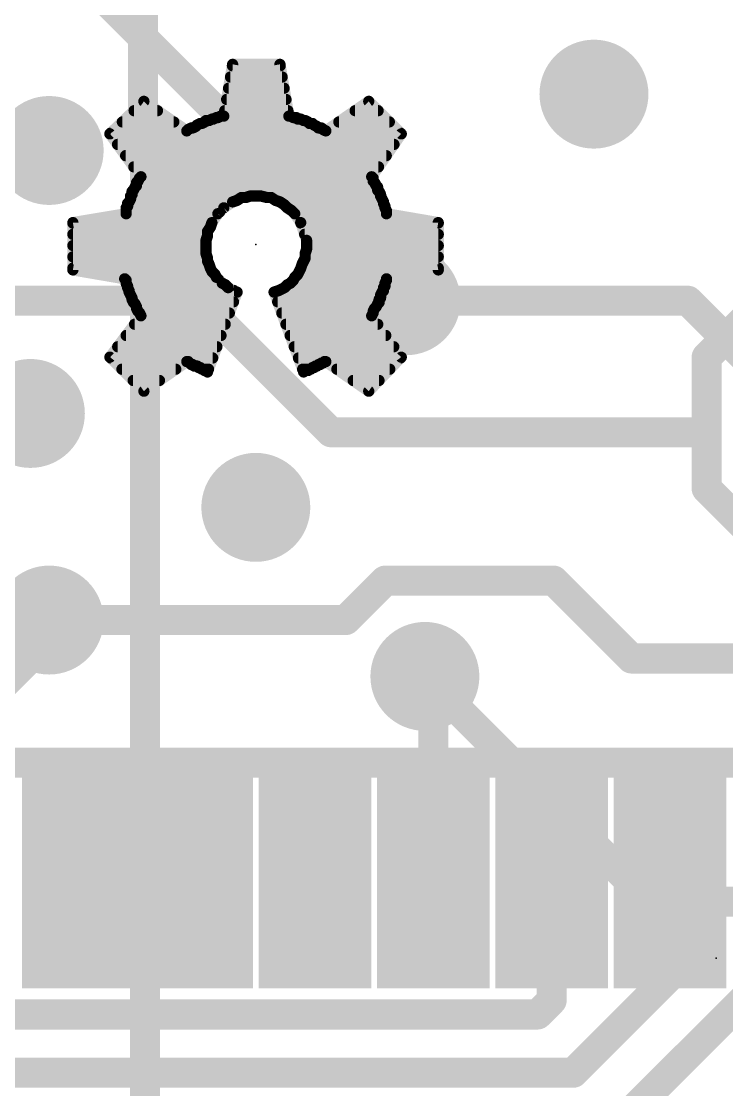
# Model space of a CAD drawing. Extents: x -41 to 98, y -71 to 29.
# Drawn here: x 27.63 to 32.39, y 6.98 to 14.21 of the extents above; entities that cross this region are included whole.
import ezdxf

# ---------------------------------------------------------------- set-up
doc = ezdxf.new("R2010")
doc.units = 0
for name, color, linetype in [('1', 12, 'CONTINUOUS'), ('16', 132, 'CONTINUOUS'), ('18', 110, 'CONTINUOUS'), ('21', 41, 'CONTINUOUS'), ('22', 40, 'CONTINUOUS'), ('23', 53, 'CONTINUOUS'), ('24', 53, 'CONTINUOUS'), ('29', 253, 'CONTINUOUS'), ('51', 53, 'CONTINUOUS')]:
    doc.layers.add(name, color=color, linetype=linetype)

# ---------------------------------------------------------------- blocks, each defined once
blk = doc.blocks.new('RECT')
blk.add_solid([(-0.5, -0.5), (0.5, -0.5), (-0.5, 0.5), (0.5, 0.5)])
blk = doc.blocks.new('ROUNDV')
at = {"const_width": 0.5}
blk.add_lwpolyline([(0, -0.25, 1), (0, 0.25, 1), (0, -0.25)], format="xyb", dxfattribs=at)

msp = doc.modelspace()

# ---------------------------------------------------------------- linework, layer by layer
at = {"layer": '1', "const_width": 0.2032}
for points in [[(30.226, 12.319), (27.21, 15.335)], [(28.829, 12.319), (26.924, 12.319)], [(29.718, 11.43), (28.829, 12.319)], [(32.62, 12.3), (32.258, 11.938)], [(32.258, 11.938), (32.258, 11.43)], [(32.258, 11.43), (29.718, 11.43)], [(32.258, 11.43), (32.258, 11.049)], [(32.258, 11.049), (32.607, 10.7)], [(30.0847, 10.4267), (29.818, 10.16)], [(31.2233, 10.4267), (30.0847, 10.4267)], [(31.62, 10.03), (31.2233, 10.4267)], [(29.818, 10.16), (27.813, 10.16)], [(31.75, 9.9), (31.62, 10.03)], [(33.5026, 9.9), (31.75, 9.9)], [(30.41, 9.722), (30.353, 9.779)], [(30.41, 8.4074), (30.41, 9.722)], [(31.21, 8.4074), (31.21, 7.588)], [(32.01, 7.753), (32.01, 8.4074)], [(31.3563, 7.0993), (32.01, 7.753)], [(32.5688, 7.6567), (31.2621, 6.35)], [(31.21, 7.588), (31.115, 7.493)], [(31.115, 7.493), (19.177, 7.493)], [(18.3007, 7.0993), (31.3563, 7.0993)]]:
    msp.add_lwpolyline(points, dxfattribs=at)
at = {"layer": '1', "const_width": 0.1016}
for points in [[(28.8649, 12.3549, 1), (28.7931, 12.2831)], [(28.829, 12.2682, 1), (28.829, 12.3698)], [(30.1901, 12.2831, 1), (30.2619, 12.3549)], [(32.3088, 11.938, 1), (32.2072, 11.938)], [(32.2221, 11.9739, 1), (32.2939, 11.9021)], [(29.718, 11.4808, 1), (29.718, 11.3792)], [(29.6821, 11.3941, 1), (29.7539, 11.4659)], [(32.3088, 11.43, 1), (32.2072, 11.43)], [(32.258, 11.3792, 1), (32.258, 11.4808)], [(32.2072, 11.43, 1), (32.3088, 11.43)], [(32.2939, 11.0849, 1), (32.2221, 11.0131)], [(32.2072, 11.049, 1), (32.3088, 11.049)], [(30.0847, 10.4775, 1), (30.0847, 10.3759)], [(30.1206, 10.3908, 1), (30.0488, 10.4626)], [(31.2592, 10.4626, 1), (31.1874, 10.3908)], [(31.2233, 10.3759, 1), (31.2233, 10.4775)], [(27.813, 10.2108, 1), (27.813, 10.1092)], [(29.818, 10.1092, 1), (29.818, 10.2108)], [(29.7821, 10.1959, 1), (29.8539, 10.1241)], [(31.6559, 10.0659, 1), (31.5841, 9.9941)], [(31.5841, 9.9941, 1), (31.6559, 10.0659)], [(31.75, 9.9508, 1), (31.75, 9.8492)], [(31.7141, 9.8641, 1), (31.7859, 9.9359)], [(30.3889, 9.8149, 1), (30.3171, 9.7431)], [(30.4608, 9.722, 1), (30.3592, 9.722)], [(30.3741, 9.6861, 1), (30.4459, 9.7579)], [(30.3592, 8.4074, 1), (30.4608, 8.4074)], [(31.2608, 8.4074, 1), (31.1592, 8.4074)], [(32.0608, 8.4074, 1), (31.9592, 8.4074)], [(31.9592, 7.753, 1), (32.0608, 7.753)], [(32.0459, 7.7171, 1), (31.9741, 7.7889)], [(31.2459, 7.5521, 1), (31.1741, 7.6239)], [(31.115, 7.4422, 1), (31.115, 7.5438)], [(31.1592, 7.588, 1), (31.2608, 7.588)], [(31.0791, 7.5289, 1), (31.1509, 7.4571)], [(31.3204, 7.1352, 1), (31.3922, 7.0634)], [(31.3563, 7.0485, 1), (31.3563, 7.1501)]]:
    msp.add_lwpolyline(points, format="xyb", dxfattribs=at)
at = {"layer": '16', "const_width": 0.2032}
for points in [[(28.448, 15.24), (28.448, 13.616)], [(28.448, 13.616), (28.4607, 13.6033)], [(28.4607, 13.6033), (28.4607, 6.8707)], [(30.226, 12.319), (32.131, 12.319)], [(32.131, 12.319), (34.29, 10.16)], [(27.813, 10.16), (27.813, 10.033)], [(27.813, 10.033), (25.4, 7.62)], [(30.353, 9.779), (31.877, 8.255)], [(31.877, 8.255), (33.02, 8.255)]]:
    msp.add_lwpolyline(points, dxfattribs=at)
at = {"layer": '16', "const_width": 0.1016}
for points in [[(28.4839, 13.6519, 1), (28.4121, 13.5801)], [(28.3972, 13.616, 1), (28.4988, 13.616)], [(28.5115, 13.6033, 1), (28.4099, 13.6033)], [(28.4248, 13.5674, 1), (28.4966, 13.6392)], [(30.226, 12.3698, 1), (30.226, 12.2682)], [(32.1669, 12.3549, 1), (32.0951, 12.2831)], [(32.131, 12.2682, 1), (32.131, 12.3698)], [(27.8638, 10.16, 1), (27.7622, 10.16)], [(27.8489, 9.9971, 1), (27.7771, 10.0689)], [(27.7622, 10.033, 1), (27.8638, 10.033)], [(30.3889, 9.8149, 1), (30.3171, 9.7431)], [(31.877, 8.3058, 1), (31.877, 8.2042)], [(31.8411, 8.2191, 1), (31.9129, 8.2909)]]:
    msp.add_lwpolyline(points, format="xyb", dxfattribs=at)
at = {"layer": '21', "const_width": 0.2032}
msp.add_lwpolyline([(32.715, 9.195), (25.705, 9.195)], dxfattribs=at)
at = {"layer": '22', "const_width": 0.076}
for points in [[(28.9934, 13.5674), (29.0534, 13.9174)], [(29.0518, 13.908), (29.375, 13.908)], [(29.0534, 13.9174), (29.3734, 13.9174)], [(29.3734, 13.9174), (29.4334, 13.5674)], [(29.0388, 13.832), (29.388, 13.832)], [(29.0257, 13.756), (29.4011, 13.756)], [(28.2234, 13.4474), (28.4534, 13.6674)], [(28.4534, 13.6674), (28.7434, 13.4674)], [(29.0127, 13.68), (29.4141, 13.68)], [(29.6834, 13.4674), (29.9734, 13.6674)], [(29.9734, 13.6674), (30.1934, 13.4474)], [(28.3872, 13.604), (28.5453, 13.604)], [(28.8934, 13.5374), (28.9134, 13.5474)], [(28.9134, 13.5474), (28.9234, 13.5474)], [(28.9234, 13.5474), (28.9434, 13.5574)], [(28.9434, 13.5574), (28.9534, 13.5574)], [(28.9534, 13.5574), (28.9734, 13.5674)], [(28.9734, 13.5674), (28.9934, 13.5674)], [(28.9997, 13.604), (29.4271, 13.604)], [(29.4334, 13.5674), (29.4434, 13.5674)], [(29.4434, 13.5674), (29.4634, 13.5574)], [(29.4634, 13.5574), (29.4834, 13.5574)], [(29.4834, 13.5574), (29.4934, 13.5474)], [(29.4934, 13.5474), (29.5134, 13.5474)], [(29.5134, 13.5474), (29.5334, 13.5374)], [(29.8815, 13.604), (30.0368, 13.604)], [(28.3077, 13.528), (28.6555, 13.528)], [(28.7434, 13.4674), (28.7534, 13.4774)], [(28.7534, 13.4774), (28.7734, 13.4874)], [(28.7734, 13.4874), (28.7834, 13.4874)], [(28.7834, 13.4874), (28.8034, 13.4974)], [(28.8034, 13.4974), (28.8134, 13.5074)], [(28.8134, 13.5074), (28.8334, 13.5174)], [(28.8334, 13.5174), (28.8434, 13.5174)], [(28.8434, 13.5174), (28.8634, 13.5274)], [(28.8634, 13.5274), (28.8734, 13.5374)], [(28.864, 13.528), (29.5621, 13.528)], [(28.8734, 13.5374), (28.8934, 13.5374)], [(29.5334, 13.5374), (29.5434, 13.5374)], [(29.5434, 13.5374), (29.5634, 13.5274)], [(29.5634, 13.5274), (29.5734, 13.5174)], [(29.5734, 13.5174), (29.5934, 13.5174)], [(29.5934, 13.5174), (29.6034, 13.5074)], [(29.6034, 13.5074), (29.6234, 13.4974)], [(29.6234, 13.4974), (29.6334, 13.4874)], [(29.6334, 13.4874), (29.6534, 13.4874)], [(29.6534, 13.4874), (29.6634, 13.4774)], [(29.6634, 13.4774), (29.6834, 13.4674)], [(29.7713, 13.528), (30.1128, 13.528)], [(28.4334, 13.1574), (28.2234, 13.4474)], [(28.2282, 13.452), (30.1888, 13.452)], [(30.1934, 13.4474), (29.9934, 13.1574)], [(28.2751, 13.376), (30.1442, 13.376)], [(28.3301, 13.3), (30.0918, 13.3)], [(28.3852, 13.224), (30.0394, 13.224)], [(28.4034, 13.1174), (28.4134, 13.1274)], [(28.4034, 13.0974), (28.4034, 13.1174)], [(28.4134, 13.1274), (28.4234, 13.1474)], [(28.4234, 13.1474), (28.4334, 13.1574)], [(28.424, 13.148), (30.0028, 13.148)], [(29.9934, 13.1574), (30.0034, 13.1474)], [(30.0034, 13.1474), (30.0034, 13.1274)], [(30.0034, 13.1274), (30.0134, 13.1174)], [(30.0134, 13.1174), (30.0234, 13.0974)], [(28.3634, 13.0274), (28.3734, 13.0374)], [(28.3734, 13.0574), (28.3834, 13.0674)], [(28.3734, 13.0374), (28.3734, 13.0574)], [(28.3834, 13.0674), (28.3934, 13.0874)], [(28.3857, 13.072), (30.0334, 13.072)], [(28.3934, 13.0874), (28.4034, 13.0974)], [(30.0234, 13.0974), (30.0334, 13.0874)], [(30.0334, 13.0874), (30.0334, 13.0674)], [(30.0334, 13.0674), (30.0434, 13.0574)], [(30.0434, 13.0574), (30.0534, 13.0374)], [(30.0534, 13.0374), (30.0534, 13.0274)], [(28.3434, 12.9774), (28.3534, 12.9874)], [(28.3434, 12.9574), (28.3434, 12.9774)], [(28.3534, 12.9874), (28.3634, 13.0074)], [(28.3577, 12.996), (29.0793, 12.996)], [(28.3634, 13.0074), (28.3634, 13.0274)], [(29.0534, 12.9874), (28.9934, 12.9474)], [(29.0834, 12.9974), (29.0534, 12.9874)], [(29.1134, 13.0174), (29.0834, 12.9974)], [(29.1434, 13.0174), (29.1134, 13.0174)], [(29.1734, 13.0274), (29.1434, 13.0174)], [(29.2434, 13.0274), (29.1734, 13.0274)], [(29.2834, 13.0174), (29.2434, 13.0274)], [(29.3134, 13.0174), (29.2834, 13.0174)], [(29.3434, 12.9974), (29.3134, 13.0174)], [(29.3734, 12.9874), (29.3434, 12.9974)], [(29.3475, 12.996), (30.0691, 12.996)], [(29.4034, 12.9674), (29.3734, 12.9874)], [(29.4234, 12.9474), (29.4034, 12.9674)], [(30.0534, 13.0274), (30.0734, 12.9874)], [(30.0734, 12.9874), (30.0734, 12.9774)], [(30.0734, 12.9774), (30.0834, 12.9574)], [(27.9734, 12.8474), (28.3334, 12.9074)], [(28.3334, 12.9474), (28.3434, 12.9574)], [(28.3334, 12.9074), (28.3334, 12.9474)], [(28.3334, 12.92), (28.966, 12.92)], [(28.9534, 12.9074), (28.9134, 12.8474)], [(28.9934, 12.9474), (28.9534, 12.9074)], [(29.4534, 12.9274), (29.4234, 12.9474)], [(29.4734, 12.9074), (29.4534, 12.9274)], [(29.4608, 12.92), (30.0934, 12.92)], [(29.5134, 12.8474), (29.4734, 12.9074)], [(30.0834, 12.9574), (30.0834, 12.9474)], [(30.0834, 12.9474), (30.0934, 12.9274)], [(30.0934, 12.9274), (30.0934, 12.9074)], [(30.0934, 12.9074), (30.4434, 12.8474)], [(27.9734, 12.5274), (27.9734, 12.8474)], [(27.9734, 12.844), (28.9123, 12.844)], [(28.9134, 12.8474), (28.9034, 12.8174)], [(29.5534, 12.7274), (29.5134, 12.8474)], [(29.5145, 12.844), (30.4434, 12.844)], [(30.4434, 12.8474), (30.4434, 12.5274)], [(27.9734, 12.768), (28.8834, 12.768)], [(28.8834, 12.7574), (28.8734, 12.7274)], [(28.9034, 12.8174), (28.8834, 12.7874)], [(28.8834, 12.7874), (28.8834, 12.7574)], [(29.5399, 12.768), (30.4434, 12.768)], [(27.9734, 12.692), (28.8734, 12.692)], [(28.8734, 12.7274), (28.8734, 12.6374)], [(29.5534, 12.6674), (29.5534, 12.7274)], [(29.5534, 12.692), (30.4434, 12.692)], [(27.9734, 12.616), (28.8805, 12.616)], [(28.8734, 12.6374), (28.8834, 12.6074)], [(28.8834, 12.6074), (28.8834, 12.5874)], [(29.5234, 12.5674), (29.5434, 12.6074)], [(29.5434, 12.6374), (29.5534, 12.6674)], [(29.5434, 12.6074), (29.5434, 12.6374)], [(29.5434, 12.616), (30.4434, 12.616)], [(27.9734, 12.54), (28.9025, 12.54)], [(28.8834, 12.5874), (28.8934, 12.5674)], [(28.8934, 12.5674), (28.9034, 12.5374)], [(28.9034, 12.5374), (28.9134, 12.5174)], [(29.4934, 12.4974), (29.5134, 12.5374)], [(29.5134, 12.5374), (29.5234, 12.5674)], [(29.5143, 12.54), (30.4434, 12.54)], [(28.3234, 12.4674), (27.9734, 12.5274)], [(28.3334, 12.4574), (28.3234, 12.4674)], [(28.3268, 12.464), (28.9568, 12.464)], [(28.9134, 12.5174), (28.9334, 12.4974)], [(28.9334, 12.4974), (28.9434, 12.4774)], [(28.9434, 12.4774), (28.9834, 12.4374)], [(29.4634, 12.4574), (29.4734, 12.4774)], [(29.4667, 12.464), (30.0934, 12.464)], [(29.4734, 12.4774), (29.4934, 12.4974)], [(30.4434, 12.5274), (30.0934, 12.4674)], [(30.0934, 12.4674), (30.0934, 12.4574)], [(28.3334, 12.4374), (28.3334, 12.4574)], [(28.3434, 12.4174), (28.3334, 12.4374)], [(28.3434, 12.4074), (28.3434, 12.4174)], [(28.3534, 12.3874), (28.3434, 12.4074)], [(28.3531, 12.388), (29.0621, 12.388)], [(28.3534, 12.3774), (28.3534, 12.3874)], [(28.9834, 12.4374), (29.0034, 12.4274)], [(29.0034, 12.4274), (29.0234, 12.4074)], [(29.0234, 12.4074), (29.0834, 12.3774)], [(29.3334, 12.3774), (29.3634, 12.3874)], [(29.3634, 12.3874), (29.4034, 12.4074)], [(29.3647, 12.388), (30.0734, 12.388)], [(29.4034, 12.4074), (29.4234, 12.4274)], [(29.4234, 12.4274), (29.4434, 12.4374)], [(29.4434, 12.4374), (29.4634, 12.4574)], [(30.0734, 12.3874), (30.0634, 12.3774)], [(30.0834, 12.4174), (30.0734, 12.4074)], [(30.0734, 12.4074), (30.0734, 12.3874)], [(30.0934, 12.4574), (30.0834, 12.4374)], [(30.0834, 12.4374), (30.0834, 12.4174)], [(28.3734, 12.3374), (28.3534, 12.3774)], [(28.3734, 12.3274), (28.3734, 12.3374)], [(28.3834, 12.3074), (28.3734, 12.3274)], [(29.0834, 12.3774), (28.8834, 11.8374)], [(29.5334, 11.8374), (29.3334, 12.3774)], [(30.0534, 12.3374), (30.0434, 12.3274)], [(30.0434, 12.3274), (30.0434, 12.3074)], [(30.0634, 12.3774), (30.0534, 12.3574)], [(30.0534, 12.3574), (30.0534, 12.3374)], [(28.3811, 12.312), (29.0592, 12.312)], [(28.3934, 12.2974), (28.3834, 12.3074)], [(28.4034, 12.2774), (28.3934, 12.2974)], [(28.4034, 12.2674), (28.4034, 12.2774)], [(28.4134, 12.2474), (28.4034, 12.2674)], [(28.4234, 12.2374), (28.4134, 12.2474)], [(29.3576, 12.312), (30.0434, 12.312)], [(30.0134, 12.2674), (30.0034, 12.2474)], [(30.0034, 12.2474), (30.0034, 12.2374)], [(30.0234, 12.2774), (30.0134, 12.2674)], [(30.0334, 12.2974), (30.0234, 12.2774)], [(30.0434, 12.3074), (30.0334, 12.2974)], [(28.2234, 11.9374), (28.4334, 12.2174)], [(28.4334, 12.2174), (28.4234, 12.2374)], [(28.4241, 12.236), (29.031, 12.236)], [(29.3858, 12.236), (30.0027, 12.236)], [(30.0034, 12.2374), (29.9934, 12.2174)], [(29.9934, 12.2174), (30.1934, 11.9374)], [(28.3904, 12.16), (29.0029, 12.16)], [(29.4139, 12.16), (30.0344, 12.16)], [(28.3334, 12.084), (28.9747, 12.084)], [(29.4421, 12.084), (30.0887, 12.084)], [(28.2764, 12.008), (28.9466, 12.008)], [(29.4702, 12.008), (30.1429, 12.008)], [(28.4534, 11.7074), (28.2234, 11.9374)], [(28.2288, 11.932), (28.9184, 11.932)], [(28.7434, 11.9074), (28.4534, 11.7074)], [(28.7534, 11.9074), (28.7434, 11.9074)], [(28.7734, 11.8874), (28.7534, 11.9074)], [(28.7834, 11.8874), (28.7734, 11.8874)], [(28.7934, 11.8774), (28.7834, 11.8874)], [(29.4984, 11.932), (30.1883, 11.932)], [(29.6334, 11.8874), (29.6234, 11.8774)], [(29.6434, 11.8874), (29.6334, 11.8874)], [(29.6534, 11.8974), (29.6434, 11.8874)], [(29.6634, 11.8974), (29.6534, 11.8974)], [(29.6734, 11.9074), (29.6634, 11.8974)], [(29.6834, 11.9074), (29.6734, 11.9074)], [(29.9734, 11.7074), (29.6834, 11.9074)], [(30.1934, 11.9374), (29.9734, 11.7074)], [(28.3048, 11.856), (28.6689, 11.856)], [(28.8134, 11.8774), (28.7934, 11.8774)], [(28.8234, 11.8674), (28.8134, 11.8774)], [(28.8334, 11.8674), (28.8234, 11.8674)], [(28.8434, 11.8574), (28.8334, 11.8674)], [(28.8534, 11.8574), (28.8434, 11.8574)], [(28.8634, 11.8474), (28.8534, 11.8574)], [(28.8548, 11.856), (28.8903, 11.856)], [(28.8834, 11.8474), (28.8634, 11.8474)], [(28.8834, 11.8374), (28.8834, 11.8474)], [(29.5265, 11.856), (29.572, 11.856)], [(29.5434, 11.8474), (29.5334, 11.8374)], [(29.5634, 11.8474), (29.5434, 11.8474)], [(29.5734, 11.8574), (29.5634, 11.8474)], [(29.5834, 11.8574), (29.5734, 11.8574)], [(29.5934, 11.8674), (29.5834, 11.8574)], [(29.6034, 11.8674), (29.5934, 11.8674)], [(29.6134, 11.8774), (29.6034, 11.8674)], [(29.6234, 11.8774), (29.6134, 11.8774)], [(29.7579, 11.856), (30.1156, 11.856)], [(28.3808, 11.78), (28.5587, 11.78)], [(29.8681, 11.78), (30.0429, 11.78)]]:
    msp.add_lwpolyline(points, dxfattribs=at)
at = {"layer": '22', "const_width": 0.038}
for points in [[(29.0518, 13.927, 1), (29.0518, 13.889)], [(29.0534, 13.9364, 1), (29.0534, 13.8984)], [(29.0721, 13.9142, 1), (29.0347, 13.9206)], [(29.3921, 13.9206, 1), (29.3547, 13.9142)], [(29.3734, 13.8984, 1), (29.3734, 13.9364)], [(29.375, 13.889, 1), (29.375, 13.927)], [(29.0388, 13.851, 1), (29.0388, 13.813)], [(29.388, 13.813, 1), (29.388, 13.851)], [(29.0257, 13.775, 1), (29.0257, 13.737)], [(29.4011, 13.737, 1), (29.4011, 13.775)], [(28.4642, 13.683, 1), (28.4426, 13.6517)], [(28.4665, 13.6536, 1), (28.4403, 13.6811)], [(29.0127, 13.699, 1), (29.0127, 13.661)], [(29.4141, 13.661, 1), (29.4141, 13.699)], [(29.9868, 13.6808, 1), (29.96, 13.6539)], [(29.9842, 13.6517, 1), (29.9626, 13.683)], [(28.3872, 13.623, 1), (28.3872, 13.585)], [(28.5453, 13.585, 1), (28.5453, 13.623)], [(28.9134, 13.5664, 1), (28.9134, 13.5284)], [(28.9149, 13.5644, 1), (28.9319, 13.5304)], [(28.9219, 13.5304, 1), (28.9049, 13.5644)], [(28.9234, 13.5284, 1), (28.9234, 13.5664)], [(28.9434, 13.5764, 1), (28.9434, 13.5384)], [(28.9449, 13.5744, 1), (28.9619, 13.5404)], [(28.9519, 13.5404, 1), (28.9349, 13.5744)], [(28.9534, 13.5384, 1), (28.9534, 13.5764)], [(28.9734, 13.5864, 1), (28.9734, 13.5484)], [(28.9819, 13.5504, 1), (28.9649, 13.5844)], [(28.9747, 13.5706, 1), (29.0121, 13.5642)], [(28.9997, 13.623, 1), (28.9997, 13.585)], [(28.9934, 13.5484, 1), (28.9934, 13.5864)], [(29.4334, 13.5864, 1), (29.4334, 13.5484)], [(29.4147, 13.5642, 1), (29.4521, 13.5706)], [(29.4519, 13.5844, 1), (29.4349, 13.5504)], [(29.4271, 13.585, 1), (29.4271, 13.623)], [(29.4434, 13.5484, 1), (29.4434, 13.5864)], [(29.4634, 13.5764, 1), (29.4634, 13.5384)], [(29.4549, 13.5404, 1), (29.4719, 13.5744)], [(29.4968, 13.5708, 1), (29.47, 13.5439)], [(29.4934, 13.5664, 1), (29.4934, 13.5284)], [(29.48, 13.5339, 1), (29.5068, 13.5608)], [(29.4834, 13.5384, 1), (29.4834, 13.5764)], [(29.5219, 13.5644, 1), (29.5049, 13.5304)], [(29.5134, 13.5284, 1), (29.5134, 13.5664)], [(29.8815, 13.623, 1), (29.8815, 13.585)], [(30.0368, 13.585, 1), (30.0368, 13.623)], [(28.3077, 13.547, 1), (28.3077, 13.509)], [(28.6555, 13.509, 1), (28.6555, 13.547)], [(28.7449, 13.4944, 1), (28.7619, 13.4604)], [(28.7668, 13.4639, 1), (28.74, 13.4908)], [(28.7734, 13.5064, 1), (28.7734, 13.4684)], [(28.7749, 13.5044, 1), (28.7919, 13.4704)], [(28.7819, 13.4704, 1), (28.7649, 13.5044)], [(28.7834, 13.4684, 1), (28.7834, 13.5064)], [(28.79, 13.5108, 1), (28.8168, 13.4839)], [(28.8049, 13.5244, 1), (28.8219, 13.4904)], [(28.8119, 13.4804, 1), (28.7949, 13.5144)], [(28.8268, 13.4939, 1), (28.8, 13.5208)], [(28.8334, 13.5364, 1), (28.8334, 13.4984)], [(28.8349, 13.5344, 1), (28.8519, 13.5004)], [(28.8419, 13.5004, 1), (28.8249, 13.5344)], [(28.8434, 13.4984, 1), (28.8434, 13.5364)], [(28.85, 13.5408, 1), (28.8768, 13.5139)], [(28.864, 13.547, 1), (28.864, 13.509)], [(28.8734, 13.5564, 1), (28.8734, 13.5184)], [(28.8719, 13.5104, 1), (28.8549, 13.5444)], [(28.8868, 13.5239, 1), (28.86, 13.5508)], [(28.8849, 13.5544, 1), (28.9019, 13.5204)], [(28.8934, 13.5184, 1), (28.8934, 13.5564)], [(29.5334, 13.5564, 1), (29.5334, 13.5184)], [(29.5519, 13.5544, 1), (29.5349, 13.5204)], [(29.5249, 13.5204, 1), (29.5419, 13.5544)], [(29.5434, 13.5184, 1), (29.5434, 13.5564)], [(29.5768, 13.5408, 1), (29.55, 13.5139)], [(29.5734, 13.5364, 1), (29.5734, 13.4984)], [(29.5549, 13.5104, 1), (29.5719, 13.5444)], [(29.56, 13.5039, 1), (29.5868, 13.5308)], [(29.5621, 13.509, 1), (29.5621, 13.547)], [(29.6068, 13.5308, 1), (29.58, 13.5039)], [(29.6119, 13.5244, 1), (29.5949, 13.4904)], [(29.59, 13.4939, 1), (29.6168, 13.5208)], [(29.5934, 13.4984, 1), (29.5934, 13.5364)], [(29.6368, 13.5108, 1), (29.61, 13.4839)], [(29.6334, 13.5064, 1), (29.6334, 13.4684)], [(29.6149, 13.4804, 1), (29.6319, 13.5144)], [(29.62, 13.4739, 1), (29.6468, 13.5008)], [(29.6668, 13.5008, 1), (29.64, 13.4739)], [(29.6719, 13.4944, 1), (29.6549, 13.4604)], [(29.65, 13.4639, 1), (29.6768, 13.4908)], [(29.6534, 13.4684, 1), (29.6534, 13.5064)], [(29.7713, 13.547, 1), (29.7713, 13.509)], [(30.1128, 13.509, 1), (30.1128, 13.547)], [(28.2388, 13.4585, 1), (28.208, 13.4362)], [(28.2103, 13.4611, 1), (28.2365, 13.4336)], [(28.2282, 13.471, 1), (28.2282, 13.433)], [(28.73, 13.4808, 1), (28.7568, 13.4539)], [(28.7326, 13.4517, 1), (28.7542, 13.483)], [(29.6726, 13.483, 1), (29.6942, 13.4517)], [(29.6749, 13.4504, 1), (29.6919, 13.4844)], [(30.209, 13.4366, 1), (30.1778, 13.4582)], [(30.18, 13.4339, 1), (30.2068, 13.4608)], [(30.1888, 13.433, 1), (30.1888, 13.471)], [(28.2751, 13.395, 1), (28.2751, 13.357)], [(30.1442, 13.357, 1), (30.1442, 13.395)], [(28.3301, 13.319, 1), (28.3301, 13.281)], [(30.0918, 13.281, 1), (30.0918, 13.319)], [(28.3852, 13.243, 1), (28.3852, 13.205)], [(30.0394, 13.205, 1), (30.0394, 13.243)], [(28.4224, 13.1174, 1), (28.3844, 13.1174)], [(28.39, 13.1308, 1), (28.4168, 13.1039)], [(28.3964, 13.1359, 1), (28.4304, 13.1189)], [(28.4268, 13.1139, 1), (28.4, 13.1408)], [(28.41, 13.1608, 1), (28.4368, 13.1339)], [(28.424, 13.167, 1), (28.424, 13.129)], [(28.4404, 13.1389, 1), (28.4064, 13.1559)], [(28.418, 13.1462, 1), (28.4488, 13.1685)], [(28.4468, 13.1439, 1), (28.42, 13.1708)], [(30.0068, 13.1708, 1), (29.98, 13.1439)], [(29.9778, 13.1682, 1), (30.009, 13.1466)], [(30.0224, 13.1474, 1), (29.9844, 13.1474)], [(30.0168, 13.1408, 1), (29.99, 13.1139)], [(29.9844, 13.1274, 1), (30.0224, 13.1274)], [(29.99, 13.1339, 1), (30.0168, 13.1608)], [(30.0304, 13.1259, 1), (29.9964, 13.1089)], [(30, 13.1039, 1), (30.0268, 13.1308)], [(30.0028, 13.129, 1), (30.0028, 13.167)], [(28.3924, 13.0574, 1), (28.3544, 13.0574)], [(28.36, 13.0708, 1), (28.3868, 13.0439)], [(28.3868, 13.0239, 1), (28.36, 13.0508)], [(28.3664, 13.0759, 1), (28.4004, 13.0589)], [(28.3857, 13.091, 1), (28.3857, 13.053)], [(28.3968, 13.0539, 1), (28.37, 13.0808)], [(28.38, 13.1008, 1), (28.4068, 13.0739)], [(28.4104, 13.0789, 1), (28.3764, 13.0959)], [(28.3844, 13.0974, 1), (28.4224, 13.0974)], [(28.4168, 13.0839, 1), (28.39, 13.1108)], [(30.0368, 13.1108, 1), (30.01, 13.0839)], [(30.0064, 13.0889, 1), (30.0404, 13.1059)], [(30.0524, 13.0874, 1), (30.0144, 13.0874)], [(30.0468, 13.0808, 1), (30.02, 13.0539)], [(30.0144, 13.0674, 1), (30.0524, 13.0674)], [(30.02, 13.0739, 1), (30.0468, 13.1008)], [(30.0604, 13.0659, 1), (30.0264, 13.0489)], [(30.03, 13.0439, 1), (30.0568, 13.0708)], [(30.0334, 13.053, 1), (30.0334, 13.091)], [(30.0724, 13.0374, 1), (30.0344, 13.0374)], [(28.3624, 12.9774, 1), (28.3244, 12.9774)], [(28.33, 12.9908, 1), (28.3568, 12.9639)], [(28.3364, 12.9959, 1), (28.3704, 12.9789)], [(28.3577, 13.015, 1), (28.3577, 12.977)], [(28.3668, 12.9739, 1), (28.34, 13.0008)], [(28.3824, 13.0274, 1), (28.3444, 13.0274)], [(28.35, 13.0408, 1), (28.3768, 13.0139)], [(28.3444, 13.0074, 1), (28.3824, 13.0074)], [(28.3804, 12.9989, 1), (28.3464, 13.0159)], [(28.3544, 13.0374, 1), (28.3924, 13.0374)], [(29.0474, 13.0054, 1), (29.0594, 12.9693)], [(29.0639, 12.9716, 1), (29.0429, 13.0032)], [(29.0729, 13.0132, 1), (29.0939, 12.9816)], [(29.0894, 12.9793, 1), (29.0774, 13.0154)], [(29.0793, 12.977, 1), (29.0793, 13.015)], [(29.1134, 13.0364, 1), (29.1134, 12.9984)], [(29.1239, 13.0016, 1), (29.1029, 13.0332)], [(29.1374, 13.0354, 1), (29.1494, 12.9993)], [(29.1434, 12.9984, 1), (29.1434, 13.0364)], [(29.1734, 13.0464, 1), (29.1734, 13.0084)], [(29.1794, 13.0093, 1), (29.1674, 13.0454)], [(29.248, 13.0458, 1), (29.2388, 13.0089)], [(29.2434, 13.0084, 1), (29.2434, 13.0464)], [(29.2834, 13.0364, 1), (29.2834, 12.9984)], [(29.2788, 12.9989, 1), (29.288, 13.0358)], [(29.3239, 13.0332, 1), (29.3029, 13.0016)], [(29.3134, 12.9984, 1), (29.3134, 13.0364)], [(29.3494, 13.0154, 1), (29.3374, 12.9793)], [(29.3475, 13.015, 1), (29.3475, 12.977)], [(29.3329, 12.9816, 1), (29.3539, 13.0132)], [(29.3839, 13.0032, 1), (29.3629, 12.9716)], [(29.3674, 12.9693, 1), (29.3794, 13.0054)], [(29.4168, 12.9808, 1), (29.39, 12.9539)], [(29.3929, 12.9516, 1), (29.4139, 12.9832)], [(30.0704, 13.0359, 1), (30.0364, 13.0189)], [(30.0344, 13.0274, 1), (30.0724, 13.0274)], [(30.0364, 13.0289, 1), (30.0704, 13.0459)], [(30.0924, 12.9874, 1), (30.0544, 12.9874)], [(30.0904, 12.9859, 1), (30.0564, 12.9689)], [(30.0564, 12.9789, 1), (30.0904, 12.9959)], [(30.0691, 12.977, 1), (30.0691, 13.015)], [(28.3524, 12.9474, 1), (28.3144, 12.9474)], [(28.32, 12.9608, 1), (28.3468, 12.9339)], [(28.3334, 12.939, 1), (28.3334, 12.901)], [(28.3244, 12.9574, 1), (28.3624, 12.9574)], [(28.3568, 12.9439, 1), (28.33, 12.9708)], [(28.3365, 12.8886, 1), (28.3303, 12.9261)], [(28.94, 12.9208, 1), (28.9668, 12.8939)], [(28.9692, 12.8968, 1), (28.9376, 12.9179)], [(28.966, 12.901, 1), (28.966, 12.939)], [(28.9829, 12.9632, 1), (29.0039, 12.9316)], [(29.0068, 12.9339, 1), (28.98, 12.9608)], [(29.4339, 12.9632, 1), (29.4129, 12.9316)], [(29.41, 12.9339, 1), (29.4368, 12.9608)], [(29.4668, 12.9408, 1), (29.44, 12.9139)], [(29.4608, 12.939, 1), (29.4608, 12.901)], [(29.4429, 12.9116, 1), (29.4639, 12.9432)], [(29.4892, 12.9179, 1), (29.4576, 12.8968)], [(29.46, 12.8939, 1), (29.4868, 12.9208)], [(30.0544, 12.9774, 1), (30.0924, 12.9774)], [(30.1024, 12.9574, 1), (30.0644, 12.9574)], [(30.1004, 12.9559, 1), (30.0664, 12.9389)], [(30.0644, 12.9474, 1), (30.1024, 12.9474)], [(30.0664, 12.9489, 1), (30.1004, 12.9659)], [(30.1124, 12.9274, 1), (30.0744, 12.9274)], [(30.0966, 12.9261, 1), (30.0902, 12.8886)], [(30.0764, 12.9189, 1), (30.1104, 12.9359)], [(30.0934, 12.901, 1), (30.0934, 12.939)], [(27.9924, 12.8474, 1), (27.9544, 12.8474)], [(27.9703, 12.8661, 1), (27.9765, 12.8286)], [(27.9734, 12.863, 1), (27.9734, 12.825)], [(28.3144, 12.9074, 1), (28.3524, 12.9074)], [(28.8976, 12.8579, 1), (28.9292, 12.8368)], [(28.9314, 12.8414, 1), (28.8954, 12.8534)], [(28.9123, 12.825, 1), (28.9123, 12.863)], [(29.5314, 12.8534, 1), (29.4954, 12.8414)], [(29.5145, 12.863, 1), (29.5145, 12.825)], [(29.4976, 12.8368, 1), (29.5292, 12.8579)], [(30.0744, 12.9074, 1), (30.1124, 12.9074)], [(30.4624, 12.8474, 1), (30.4244, 12.8474)], [(30.4402, 12.8286, 1), (30.4466, 12.8661)], [(30.4434, 12.825, 1), (30.4434, 12.863)], [(27.9734, 12.787, 1), (27.9734, 12.749)], [(28.9024, 12.7874, 1), (28.8644, 12.7874)], [(28.8676, 12.7979, 1), (28.8992, 12.7768)], [(28.9014, 12.7514, 1), (28.8654, 12.7634)], [(28.8834, 12.749, 1), (28.8834, 12.787)], [(28.8854, 12.8234, 1), (28.9214, 12.8114)], [(28.9192, 12.8068, 1), (28.8876, 12.8279)], [(29.5399, 12.787, 1), (29.5399, 12.749)], [(30.4434, 12.749, 1), (30.4434, 12.787)], [(27.9734, 12.711, 1), (27.9734, 12.673)], [(28.8924, 12.7274, 1), (28.8544, 12.7274)], [(28.8554, 12.7334, 1), (28.8914, 12.7214)], [(28.8644, 12.7574, 1), (28.9024, 12.7574)], [(28.8734, 12.673, 1), (28.8734, 12.711)], [(29.5724, 12.7274, 1), (29.5344, 12.7274)], [(29.5534, 12.711, 1), (29.5534, 12.673)], [(29.5354, 12.7214, 1), (29.5714, 12.7334)], [(30.4434, 12.673, 1), (30.4434, 12.711)], [(27.9734, 12.635, 1), (27.9734, 12.597)], [(28.8914, 12.6434, 1), (28.8554, 12.6314)], [(28.8544, 12.6374, 1), (28.8924, 12.6374)], [(28.9024, 12.6074, 1), (28.8644, 12.6074)], [(28.8805, 12.597, 1), (28.8805, 12.635)], [(29.5624, 12.6374, 1), (29.5244, 12.6374)], [(29.5254, 12.6434, 1), (29.5614, 12.6314)], [(29.5434, 12.635, 1), (29.5434, 12.597)], [(29.5604, 12.5989, 1), (29.5264, 12.6159)], [(29.5344, 12.6674, 1), (29.5724, 12.6674)], [(29.5714, 12.6614, 1), (29.5354, 12.6734)], [(30.4434, 12.597, 1), (30.4434, 12.635)], [(27.9734, 12.559, 1), (27.9734, 12.521)], [(28.9004, 12.5959, 1), (28.8664, 12.5789)], [(28.8644, 12.5874, 1), (28.9024, 12.5874)], [(28.8654, 12.6014, 1), (28.9014, 12.6134)], [(28.9114, 12.5734, 1), (28.8754, 12.5614)], [(28.8764, 12.5589, 1), (28.9104, 12.5759)], [(28.9204, 12.5459, 1), (28.8864, 12.5289)], [(28.9025, 12.521, 1), (28.9025, 12.559)], [(29.5143, 12.559, 1), (29.5143, 12.521)], [(29.5304, 12.5289, 1), (29.4964, 12.5459)], [(29.5064, 12.5759, 1), (29.5404, 12.5589)], [(29.5414, 12.5614, 1), (29.5054, 12.5734)], [(29.5244, 12.6074, 1), (29.5624, 12.6074)], [(30.4434, 12.521, 1), (30.4434, 12.559)], [(27.9766, 12.5461, 1), (27.9702, 12.5086)], [(27.9544, 12.5274, 1), (27.9924, 12.5274)], [(28.3368, 12.4808, 1), (28.31, 12.4539)], [(28.3268, 12.483, 1), (28.3268, 12.445)], [(28.3202, 12.4486, 1), (28.3266, 12.4861)], [(28.8854, 12.5314, 1), (28.9214, 12.5434)], [(28.9268, 12.5308, 1), (28.9, 12.5039)], [(28.8964, 12.5089, 1), (28.9304, 12.5259)], [(28.9504, 12.5059, 1), (28.9164, 12.4889)], [(28.92, 12.4839, 1), (28.9468, 12.5108)], [(28.9568, 12.4908, 1), (28.93, 12.4639)], [(28.9264, 12.4689, 1), (28.9604, 12.4859)], [(28.9568, 12.445, 1), (28.9568, 12.483)], [(29.4667, 12.483, 1), (29.4667, 12.445)], [(29.46, 12.4908, 1), (29.4868, 12.4639)], [(29.4904, 12.4689, 1), (29.4564, 12.4859)], [(29.4764, 12.5059, 1), (29.5104, 12.4889)], [(29.5068, 12.4839, 1), (29.48, 12.5108)], [(29.4954, 12.5434, 1), (29.5314, 12.5314)], [(30.1124, 12.4674, 1), (30.0744, 12.4674)], [(30.0902, 12.4861, 1), (30.0966, 12.4486)], [(30.0934, 12.445, 1), (30.0934, 12.483)], [(30.4244, 12.5274, 1), (30.4624, 12.5274)], [(30.4466, 12.5086, 1), (30.4402, 12.5461)], [(28.3524, 12.4574, 1), (28.3144, 12.4574)], [(28.3504, 12.4459, 1), (28.3164, 12.4289)], [(28.3144, 12.4374, 1), (28.3524, 12.4374)], [(28.32, 12.4439, 1), (28.3468, 12.4708)], [(28.3624, 12.4174, 1), (28.3244, 12.4174)], [(28.3604, 12.4159, 1), (28.3264, 12.3989)], [(28.3244, 12.4074, 1), (28.3624, 12.4074)], [(28.3264, 12.4089, 1), (28.3604, 12.4259)], [(28.3531, 12.407, 1), (28.3531, 12.369)], [(28.3724, 12.3874, 1), (28.3344, 12.3874)], [(28.9919, 12.4544, 1), (28.9749, 12.4204)], [(28.97, 12.4239, 1), (28.9968, 12.4508)], [(29.0168, 12.4408, 1), (28.99, 12.4139)], [(28.9949, 12.4104, 1), (29.0119, 12.4444)], [(29.0319, 12.4244, 1), (29.0149, 12.3904)], [(29.01, 12.3939, 1), (29.0368, 12.4208)], [(29.0621, 12.369, 1), (29.0621, 12.407)], [(29.3647, 12.407, 1), (29.3647, 12.369)], [(29.3694, 12.3693, 1), (29.3574, 12.4054)], [(29.39, 12.4208, 1), (29.4168, 12.3939)], [(29.4119, 12.3904, 1), (29.3949, 12.4244)], [(29.4149, 12.4444, 1), (29.4319, 12.4104)], [(29.4368, 12.4139, 1), (29.41, 12.4408)], [(29.43, 12.4508, 1), (29.4568, 12.4239)], [(29.4519, 12.4204, 1), (29.4349, 12.4544)], [(29.4464, 12.4659, 1), (29.4804, 12.4489)], [(29.4768, 12.4439, 1), (29.45, 12.4708)], [(30.0924, 12.4074, 1), (30.0544, 12.4074)], [(30.06, 12.4208, 1), (30.0868, 12.3939)], [(30.0868, 12.3739, 1), (30.06, 12.4008)], [(30.1024, 12.4374, 1), (30.0644, 12.4374)], [(30.0664, 12.4459, 1), (30.1004, 12.4289)], [(30.0644, 12.4174, 1), (30.1024, 12.4174)], [(30.0968, 12.4039, 1), (30.07, 12.4308)], [(30.0734, 12.369, 1), (30.0734, 12.407)], [(30.0744, 12.4574, 1), (30.1124, 12.4574)], [(30.1104, 12.4489, 1), (30.0764, 12.4659)], [(28.3704, 12.3859, 1), (28.3364, 12.3689)], [(28.3344, 12.3774, 1), (28.3724, 12.3774)], [(28.3364, 12.3789, 1), (28.3704, 12.3959)], [(28.3924, 12.3374, 1), (28.3544, 12.3374)], [(28.3904, 12.3359, 1), (28.3564, 12.3189)], [(28.3564, 12.3289, 1), (28.3904, 12.3459)], [(29.1012, 12.3708, 1), (29.0656, 12.384)], [(29.0749, 12.3604, 1), (29.0919, 12.3944)], [(29.3512, 12.384, 1), (29.3156, 12.3708)], [(29.3274, 12.3954, 1), (29.3394, 12.3593)], [(29.3549, 12.4044, 1), (29.3719, 12.3704)], [(30.0624, 12.3274, 1), (30.0244, 12.3274)], [(30.03, 12.3408, 1), (30.0568, 12.3139)], [(30.0724, 12.3574, 1), (30.0344, 12.3574)], [(30.0364, 12.3659, 1), (30.0704, 12.3489)], [(30.0344, 12.3374, 1), (30.0724, 12.3374)], [(30.0668, 12.3239, 1), (30.04, 12.3508)], [(30.05, 12.3908, 1), (30.0768, 12.3639)], [(30.0804, 12.3689, 1), (30.0464, 12.3859)], [(30.0544, 12.3874, 1), (30.0924, 12.3874)], [(28.3544, 12.3274, 1), (28.3924, 12.3274)], [(28.3811, 12.331, 1), (28.3811, 12.293)], [(28.3968, 12.3208, 1), (28.37, 12.2939)], [(28.3664, 12.2989, 1), (28.4004, 12.3159)], [(28.4104, 12.3059, 1), (28.3764, 12.2889)], [(28.38, 12.2839, 1), (28.4068, 12.3108)], [(28.4224, 12.2774, 1), (28.3844, 12.2774)], [(28.4204, 12.2759, 1), (28.3864, 12.2589)], [(28.3844, 12.2674, 1), (28.4224, 12.2674)], [(28.3864, 12.2689, 1), (28.4204, 12.2859)], [(28.4268, 12.2608, 1), (28.4, 12.2339)], [(29.0592, 12.293, 1), (29.0592, 12.331)], [(29.3576, 12.331, 1), (29.3576, 12.293)], [(30.0224, 12.2474, 1), (29.9844, 12.2474)], [(30, 12.2808, 1), (30.0268, 12.2539)], [(30.0304, 12.2589, 1), (29.9964, 12.2759)], [(30.0064, 12.2859, 1), (30.0404, 12.2689)], [(30.0368, 12.2639, 1), (30.01, 12.2908)], [(30.02, 12.3108, 1), (30.0468, 12.2839)], [(30.0504, 12.2889, 1), (30.0164, 12.3059)], [(30.0244, 12.3074, 1), (30.0624, 12.3074)], [(30.0568, 12.2939, 1), (30.03, 12.3208)], [(30.0434, 12.293, 1), (30.0434, 12.331)], [(28.3964, 12.2389, 1), (28.4304, 12.2559)], [(28.4404, 12.2459, 1), (28.4064, 12.2289)], [(28.4241, 12.255, 1), (28.4241, 12.217)], [(28.41, 12.2239, 1), (28.4368, 12.2508)], [(28.4164, 12.2089, 1), (28.4504, 12.2259)], [(28.4486, 12.206, 1), (28.4182, 12.2288)], [(29.031, 12.217, 1), (29.031, 12.255)], [(29.3858, 12.255, 1), (29.3858, 12.217)], [(30.0089, 12.2284, 1), (29.9779, 12.2063)], [(29.9764, 12.2259, 1), (30.0104, 12.2089)], [(29.9864, 12.2559, 1), (30.0204, 12.2389)], [(29.9844, 12.2374, 1), (30.0224, 12.2374)], [(30.0204, 12.2289, 1), (29.9864, 12.2459)], [(30.0027, 12.217, 1), (30.0027, 12.255)], [(28.3904, 12.179, 1), (28.3904, 12.141)], [(29.0029, 12.141, 1), (29.0029, 12.179)], [(29.4139, 12.179, 1), (29.4139, 12.141)], [(30.0344, 12.141, 1), (30.0344, 12.179)], [(28.3334, 12.103, 1), (28.3334, 12.065)], [(28.9747, 12.065, 1), (28.9747, 12.103)], [(29.4421, 12.103, 1), (29.4421, 12.065)], [(30.0887, 12.065, 1), (30.0887, 12.103)], [(28.2764, 12.027, 1), (28.2764, 11.989)], [(28.9466, 11.989, 1), (28.9466, 12.027)], [(29.4702, 12.027, 1), (29.4702, 11.989)], [(30.1429, 11.989, 1), (30.1429, 12.027)], [(28.2368, 11.9508, 1), (28.21, 11.9239)], [(28.2082, 11.9488, 1), (28.2386, 11.926)], [(28.2288, 11.951, 1), (28.2288, 11.913)], [(28.7434, 11.9264, 1), (28.7434, 11.8884)], [(28.7542, 11.8917, 1), (28.7326, 11.923)], [(28.7668, 11.9208, 1), (28.74, 11.8939)], [(28.7534, 11.8884, 1), (28.7534, 11.9264)], [(28.7734, 11.9064, 1), (28.7734, 11.8684)], [(28.76, 11.8739, 1), (28.7868, 11.9008)], [(28.7968, 11.9008, 1), (28.77, 11.8739)], [(28.7834, 11.8684, 1), (28.7834, 11.9064)], [(28.9184, 11.913, 1), (28.9184, 11.951)], [(29.4984, 11.951, 1), (29.4984, 11.913)], [(29.6334, 11.9064, 1), (29.6334, 11.8684)], [(29.6468, 11.8739, 1), (29.62, 11.9008)], [(29.63, 11.9008, 1), (29.6568, 11.8739)], [(29.6534, 11.9164, 1), (29.6534, 11.8784)], [(29.6668, 11.8839, 1), (29.64, 11.9108)], [(29.6434, 11.8684, 1), (29.6434, 11.9064)], [(29.65, 11.9108, 1), (29.6768, 11.8839)], [(29.6734, 11.9264, 1), (29.6734, 11.8884)], [(29.6868, 11.8939, 1), (29.66, 11.9208)], [(29.6634, 11.8784, 1), (29.6634, 11.9164)], [(29.6942, 11.923, 1), (29.6726, 11.8917)], [(29.6834, 11.8884, 1), (29.6834, 11.9264)], [(30.1779, 11.9263, 1), (30.2089, 11.9484)], [(30.2071, 11.9242, 1), (30.1797, 11.9505)], [(30.1883, 11.913, 1), (30.1883, 11.951)], [(28.3048, 11.875, 1), (28.3048, 11.837)], [(28.6689, 11.837, 1), (28.6689, 11.875)], [(28.7934, 11.8964, 1), (28.7934, 11.8584)], [(28.78, 11.8639, 1), (28.8068, 11.8908)], [(28.8268, 11.8908, 1), (28.8, 11.8639)], [(28.8234, 11.8864, 1), (28.8234, 11.8484)], [(28.81, 11.8539, 1), (28.8368, 11.8808)], [(28.8134, 11.8584, 1), (28.8134, 11.8964)], [(28.8468, 11.8808, 1), (28.82, 11.8539)], [(28.8434, 11.8764, 1), (28.8434, 11.8384)], [(28.83, 11.8439, 1), (28.8568, 11.8708)], [(28.8334, 11.8484, 1), (28.8334, 11.8864)], [(28.8668, 11.8708, 1), (28.84, 11.8439)], [(28.8548, 11.875, 1), (28.8548, 11.837)], [(28.8634, 11.8664, 1), (28.8634, 11.8284)], [(28.85, 11.8339, 1), (28.8768, 11.8608)], [(28.8534, 11.8384, 1), (28.8534, 11.8764)], [(28.9024, 11.8474, 1), (28.8644, 11.8474)], [(28.8656, 11.844, 1), (28.9012, 11.8308)], [(28.8644, 11.8374, 1), (28.9024, 11.8374)], [(28.8834, 11.8284, 1), (28.8834, 11.8664)], [(28.8903, 11.837, 1), (28.8903, 11.875)], [(29.5265, 11.875, 1), (29.5265, 11.837)], [(29.52, 11.8508, 1), (29.5468, 11.8239)], [(29.5156, 11.8308, 1), (29.5512, 11.844)], [(29.5434, 11.8664, 1), (29.5434, 11.8284)], [(29.5568, 11.8339, 1), (29.53, 11.8608)], [(29.55, 11.8608, 1), (29.5768, 11.8339)], [(29.5734, 11.8764, 1), (29.5734, 11.8384)], [(29.5868, 11.8439, 1), (29.56, 11.8708)], [(29.5634, 11.8284, 1), (29.5634, 11.8664)], [(29.57, 11.8708, 1), (29.5968, 11.8439)], [(29.572, 11.837, 1), (29.572, 11.875)], [(29.5934, 11.8864, 1), (29.5934, 11.8484)], [(29.6068, 11.8539, 1), (29.58, 11.8808)], [(29.5834, 11.8384, 1), (29.5834, 11.8764)], [(29.59, 11.8808, 1), (29.6168, 11.8539)], [(29.6134, 11.8964, 1), (29.6134, 11.8584)], [(29.6268, 11.8639, 1), (29.6, 11.8908)], [(29.6034, 11.8484, 1), (29.6034, 11.8864)], [(29.61, 11.8908, 1), (29.6368, 11.8639)], [(29.6234, 11.8584, 1), (29.6234, 11.8964)], [(29.7579, 11.875, 1), (29.7579, 11.837)], [(30.1156, 11.837, 1), (30.1156, 11.875)], [(28.3808, 11.799, 1), (28.3808, 11.761)], [(28.5587, 11.761, 1), (28.5587, 11.799)], [(29.8681, 11.799, 1), (29.8681, 11.761)], [(30.0429, 11.761, 1), (30.0429, 11.799)], [(28.4426, 11.723, 1), (28.4642, 11.6917)], [(28.44, 11.6939, 1), (28.4668, 11.7208)], [(29.9597, 11.7205, 1), (29.9871, 11.6942)], [(29.9626, 11.6917, 1), (29.9842, 11.723)]]:
    msp.add_lwpolyline(points, format="xyb", dxfattribs=at)
at = {"layer": '23'}
for p in [(29.21, 12.7), (32.3215, 7.874)]:
    msp.add_point(p, dxfattribs=at)
at = {"layer": '24'}
msp.add_point((29.21, 12.7), dxfattribs=at)

# ---------------------------------------------------------------- block references
at = {"layer": '1', "xscale": 0.5588, "yscale": 1.27}
for p in [(28.01, 8.4074), (28.81, 8.4074), (29.61, 8.4074), (30.41, 8.4074), (31.21, 8.4074), (32.01, 8.4074)]:
    msp.add_blockref('RECT', p, dxfattribs=at)
at = {"layer": '18', "xscale": 0.7366, "yscale": 0.7366}
for p in [(31.496, 13.716), (31.496, 13.716), (27.813, 13.335), (27.813, 13.335), (30.226, 12.319), (30.226, 12.319), (27.686, 11.557), (27.686, 11.557), (29.21, 10.922), (29.21, 10.922), (27.813, 10.16), (27.813, 10.16), (30.353, 9.779), (30.353, 9.779)]:
    msp.add_blockref('ROUNDV', p, dxfattribs=at)
at = {"layer": '29', "xscale": 0.762, "yscale": 1.4732}
for p in [(28.01, 8.4074), (28.81, 8.4074), (29.61, 8.4074), (30.41, 8.4074), (31.21, 8.4074), (32.01, 8.4074)]:
    msp.add_blockref('RECT', p, dxfattribs=at)
at = {"layer": '51', "xscale": 0.4572, "yscale": 0.9906}
for p in [(28.01, 8.6487), (28.81, 8.6487), (29.61, 8.6487), (30.41, 8.6487), (31.21, 8.6487), (32.01, 8.6487)]:
    msp.add_blockref('RECT', p, dxfattribs=at)

doc.saveas('drawing.dxf')
